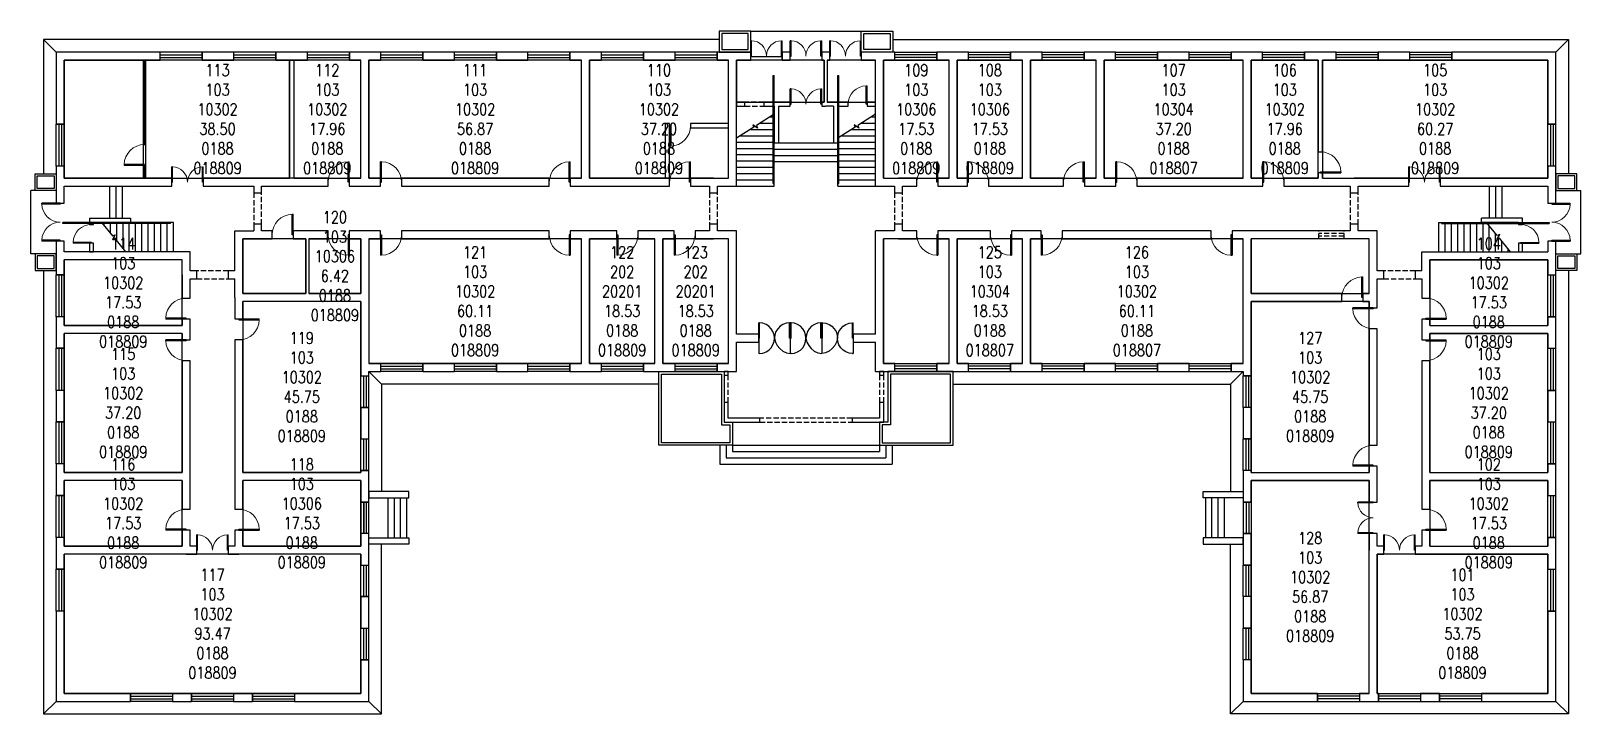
# Model space of a CAD drawing. Extents: x 438895 to 512675, y 633806 to 666286.
import ezdxf

# ---------------------------------------------------------------- set-up
doc = ezdxf.new("R2010")
doc.units = 0
doc.header["$LTSCALE"] = 1000
doc.header["$MEASUREMENT"] = 0
doc.linetypes.add('DASH', pattern=[0.35, 0.25, -0.1])
doc.linetypes.add('DASHEDX2', pattern=[1.5, 1, -0.5])
doc.layers.get('0').update_dxf_attribs({"linetype": 'CONTINUOUS'})
for name, color, linetype in [('body', 30, 'CONTINUOUS'), ('RM', 4, 'CONTINUOUS'), ('RM$', 5, 'CONTINUOUS'), ('RM$TXT', 5, 'CONTINUOUS')]:
    doc.layers.add(name, color=color, linetype=linetype)
doc.layers.get('0').freeze()
doc.styles.add('_TEL_DIM', font='SIMPLEX', dxfattribs={"width": 0.8, "height": 3.5, "bigfont": 'HZTXT'})

# ---------------------------------------------------------------- blocks, each defined once
blk = doc.blocks.new('$TCHSYS$WIN2D')
for p, q in [((-0.5, 0.5), (0.5, 0.5)), ((-0.5, 0.5), (-0.5, -0.5)), ((0.5, 0.5), (0.5, -0.5)), ((0.5, 0.167), (-0.5, 0.167)), ((0.5, -0.167), (-0.5, -0.167)), ((-0.5, -0.5), (0.5, -0.5))]:
    blk.add_line(p, q)
blk = doc.blocks.new('$DorLib2D$00000002')
for p, q in [((-0.5, 0), (-0.5, 0.4875)), ((-0.475, 0.4875), (-0.5, 0.4875)), ((-0.475, 0), (-0.475, 0.4875)), ((0.475, 0), (0.475, 0.4875)), ((0.475, 0.4875), (0.5, 0.4875)), ((0.5, 0), (0.5, 0.4875)), ((-0.5, 0), (-0.475, 0)), ((0.5, 0), (0.475, 0))]:
    blk.add_line(p, q)
at = {"lineweight": 13}
for centre, start, end in [((-0.4875, 0), 0, 88.53072), ((0.4875, 0), 91.46928, 180)]:
    blk.add_arc(centre, 0.4875, start, end, dxfattribs=at)
blk = doc.blocks.new('$DorLib2D$00000001')
for p, q in [((0.45, 0.975), (0.5, 0.975)), ((0.45, 0), (0.45, 0.975)), ((0.5, 0), (0.5, 0.975)), ((0.5, 0), (0.45, 0))]:
    blk.add_line(p, q)
at = {"lineweight": 13}
blk.add_arc((0.475, 0), 0.975, 91.46928, 180, dxfattribs=at)
blk = doc.blocks.new('$DorLib2D$00000141')
at = {"color": 0}
for points in [[(-0.5, 0), (-0.5, 0.487)], [(-0.475, 0.487), (-0.5, 0.487)], [(-0.475, 0), (-0.475, 0.487)], [(-0.369, 0.473), (-0.475, 0.487)], [(-0.268, 0.435), (-0.369, 0.473)], [(-0.178, 0.377), (-0.268, 0.435)], [(-0.103, 0.3), (-0.178, 0.377)], [(-0.047, 0.208), (-0.103, 0.3)], [(-0.012, 0.107), (-0.047, 0.208)], [(0, 0), (-0.012, 0.107)], [(-0.012, -0.107), (0, 0)], [(0.012, 0.107), (0, 0)], [(0.047, 0.208), (0.012, 0.107)], [(0.103, 0.3), (0.047, 0.208)], [(0.178, 0.377), (0.103, 0.3)], [(0.268, 0.435), (0.178, 0.377)], [(0.369, 0.473), (0.268, 0.435)], [(0.475, 0.487), (0.369, 0.473)], [(0.475, 0), (0.475, 0.487)], [(0.475, 0.487), (0.5, 0.487)], [(0.5, 0), (0.5, 0.487)], [(-0.5, 0), (-0.475, 0)], [(0.5, 0), (0.475, 0)]]:
    blk.add_lwpolyline(points, dxfattribs=at)
at = {"color": 0, "linetype": 'DASHEDX2'}
for points in [[(0, 0), (0.03, -0.122), (0.086, -0.234), (0.165, -0.331), (0.264, -0.408), (0.378, -0.461), (0.5, -0.488)], [(-0.5, 0), (-0.5, -0.488)], [(-0.475, -0.488), (-0.5, -0.488)], [(-0.475, -0.487), (-0.369, -0.473)], [(-0.369, -0.473), (-0.268, -0.435)], [(-0.268, -0.435), (-0.178, -0.377)], [(-0.178, -0.377), (-0.103, -0.3)], [(-0.103, -0.3), (-0.047, -0.208)], [(-0.047, -0.208), (-0.012, -0.107)], [(0.5, 0), (0.5, -0.488)]]:
    blk.add_lwpolyline(points, dxfattribs=at)

msp = doc.modelspace()

# ---------------------------------------------------------------- linework, layer by layer
at = {"layer": 'body'}
for p, q in [((473155, 666286), (478415, 666286)), ((440095, 665286), (439495, 665886)), ((511475, 665286), (512075, 665886)), ((445050, 665286), (440095, 665286)), ((440095, 665286), (440095, 661861)), ((440475, 664906), (445050, 664906)), ((440475, 661861), (440475, 664906)), ((444250, 664906), (444250, 660886)), ((444350, 664906), (444250, 664906)), ((444284, 664906), (444284, 660886)), ((444317, 664906), (444317, 660886)), ((444350, 660886), (444350, 664906)), ((445050, 664906), (445050, 665286)), ((448550, 665286), (447050, 665286)), ((447050, 665286), (447050, 664906)), ((447050, 664906), (448550, 664906)), ((448550, 664906), (448550, 665286)), ((452050, 665286), (450550, 665286)), ((450550, 665286), (450550, 664906)), ((450550, 664906), (452050, 664906)), ((451200, 664906), (451200, 659286)), ((451400, 664906), (451200, 664906)), ((451400, 664906), (451400, 659286)), ((452050, 664906), (452050, 665286)), ((454785, 665286), (454050, 665286)), ((454050, 665286), (454050, 664906)), ((454050, 664906), (454595, 664906)), ((454595, 659286), (454595, 664906)), ((455550, 665286), (454785, 665286)), ((454975, 664906), (455550, 664906)), ((454975, 659286), (454975, 664906)), ((455550, 664906), (455550, 665286)), ((459050, 665286), (457550, 665286)), ((457550, 665286), (457550, 664906)), ((457550, 664906), (459050, 664906)), ((459050, 664906), (459050, 665286)), ((462550, 665286), (461050, 665286)), ((461050, 665286), (461050, 664906)), ((461050, 664906), (462550, 664906)), ((462550, 664906), (462550, 665286)), ((465285, 665286), (464550, 665286)), ((464550, 665286), (464550, 664906)), ((464550, 664906), (465095, 664906)), ((465095, 659286), (465095, 664906)), ((466050, 665286), (465285, 665286)), ((465475, 664906), (466050, 664906)), ((465475, 659286), (465475, 664906)), ((466050, 664906), (466050, 665286)), ((469550, 665286), (468050, 665286)), ((468050, 665286), (468050, 664906)), ((468050, 664906), (469550, 664906)), ((469550, 664906), (469550, 665286)), ((472285, 665286), (471550, 665286)), ((471550, 665286), (471550, 664906)), ((471550, 664906), (472095, 664906)), ((472095, 659286), (472095, 664906)), ((473155, 665286), (472285, 665286)), ((472475, 664906), (473155, 664906)), ((472475, 658906), (472475, 664906)), ((473155, 664906), (473155, 665286)), ((474655, 665056), (473155, 665056)), ((473155, 664906), (473155, 665056)), ((474655, 664906), (473155, 664906)), ((475035, 665286), (474655, 665286)), ((474655, 665286), (474655, 664906)), ((474655, 664906), (474655, 665056)), ((474655, 664906), (475035, 664906)), ((475035, 664906), (475035, 665286)), ((476725, 665286), (476535, 665286)), ((476535, 665286), (476535, 664906)), ((476535, 664906), (476650, 664906)), ((476650, 664906), (476650, 662906)), ((476915, 665286), (476725, 665286)), ((476800, 664906), (476800, 662906)), ((476800, 664906), (476915, 664906)), ((476915, 664906), (476915, 665286)), ((479285, 665286), (478415, 665286)), ((478415, 665286), (478415, 664906)), ((478415, 664906), (479095, 664906)), ((479095, 658906), (479095, 664906)), ((480020, 665286), (479285, 665286)), ((479475, 664906), (480020, 664906)), ((479475, 659286), (479475, 664906)), ((480020, 664906), (480020, 665286)), ((482785, 665286), (482020, 665286)), ((482020, 665286), (482020, 664906)), ((482020, 664906), (482595, 664906)), ((482595, 659286), (482595, 664906)), ((483520, 665286), (482785, 665286)), ((482975, 664906), (483520, 664906)), ((482975, 659286), (482975, 664906)), ((483520, 664906), (483520, 665286)), ((486285, 665286), (485520, 665286)), ((485520, 665286), (485520, 664906)), ((485520, 664906), (486095, 664906)), ((486095, 659286), (486095, 664906)), ((487020, 665286), (486285, 665286)), ((486475, 664906), (487020, 664906)), ((486475, 659286), (486475, 664906)), ((487020, 664906), (487020, 665286)), ((489785, 665286), (489020, 665286)), ((489020, 665286), (489020, 664906)), ((489020, 664906), (489595, 664906)), ((489595, 659286), (489595, 664906)), ((490520, 665286), (489785, 665286)), ((489975, 659286), (489975, 664906)), ((489975, 664906), (490520, 664906)), ((490520, 664906), (490520, 665286)), ((494020, 665286), (492520, 665286)), ((492520, 665286), (492520, 664906)), ((492520, 664906), (494020, 664906)), ((494020, 664906), (494020, 665286)), ((496785, 665286), (496020, 665286)), ((496020, 665286), (496020, 664906)), ((496020, 664906), (496595, 664906)), ((496595, 659286), (496595, 664906)), ((497520, 665286), (496785, 665286)), ((496975, 664906), (497520, 664906)), ((496975, 659286), (496975, 664906)), ((497520, 664906), (497520, 665286)), ((500270, 665286), (499520, 665286)), ((499520, 665286), (499520, 664906)), ((499520, 664906), (500170, 664906)), ((500170, 664906), (500170, 660536)), ((501020, 665286), (500270, 665286)), ((500370, 660536), (500370, 664906)), ((500370, 664906), (501020, 664906)), ((501020, 664906), (501020, 665286)), ((504520, 665286), (503020, 665286)), ((503020, 665286), (503020, 664906)), ((503020, 664906), (504520, 664906)), ((504520, 664906), (504520, 665286)), ((511475, 665286), (506520, 665286)), ((506520, 665286), (506520, 664906)), ((506520, 664906), (511095, 664906)), ((511095, 664906), (511095, 661861)), ((511475, 661861), (511475, 665286)), ((474215, 659041), (474215, 664171)), ((474215, 664171), (474275, 664171)), ((474275, 659041), (474275, 664171)), ((477295, 659041), (477295, 664171)), ((477295, 664171), (477355, 664171)), ((477355, 659041), (477355, 664171)), ((472880, 662906), (472475, 662906)), ((472475, 662906), (472475, 662706)), ((472475, 662706), (472880, 662706)), ((472880, 662706), (472880, 662906)), ((474375, 662906), (473780, 662906)), ((473780, 662906), (473780, 662706)), ((473780, 662706), (474275, 662706)), ((474275, 662706), (474275, 660958)), ((475035, 662906), (474375, 662906)), ((474475, 662706), (474475, 660958)), ((474475, 662706), (475035, 662706)), ((475035, 662706), (475035, 662906)), ((476650, 662906), (476535, 662906)), ((476535, 662906), (476535, 662706)), ((476535, 662706), (476725, 662706)), ((477095, 662706), (476725, 662706)), ((477195, 662906), (476800, 662906)), ((477095, 662706), (477095, 660958)), ((477790, 662906), (477195, 662906)), ((477295, 662706), (477790, 662706)), ((477295, 662706), (477295, 660958)), ((477790, 662706), (477790, 662906)), ((479095, 662906), (478690, 662906)), ((478690, 662906), (478690, 662706)), ((478690, 662706), (479095, 662706)), ((479095, 662706), (479095, 662906)), ((440095, 661861), (440475, 661861)), ((469095, 659286), (469095, 661886)), ((469295, 661886), (469095, 661886)), ((469295, 661686), (469295, 661886)), ((472095, 661886), (470295, 661886)), ((470295, 661886), (470295, 661686)), ((472095, 661686), (472095, 661886)), ((473475, 661664), (473262, 661829)), ((473262, 661829), (473299, 661708)), ((474275, 662326), (473434, 661793)), ((473612, 661906), (474275, 661906)), ((474086, 662206), (474275, 662206)), ((474275, 658906), (474275, 662326)), ((478295, 661664), (478082, 661829)), ((478082, 661829), (478119, 661708)), ((479095, 662326), (478254, 661793)), ((478432, 661906), (479095, 661906)), ((478906, 662206), (479095, 662206)), ((479095, 658906), (479095, 662326)), ((511095, 661861), (511475, 661861)), ((469295, 659286), (469295, 661686)), ((470295, 661686), (472095, 661686)), ((473299, 661708), (472475, 661186)), ((472475, 658906), (472475, 661186)), ((472665, 661306), (474275, 661306)), ((473139, 661606), (474275, 661606)), ((473434, 661793), (473475, 661664)), ((478119, 661708), (477295, 661186)), ((477295, 658906), (477295, 661186)), ((477485, 661306), (479095, 661306)), ((477959, 661606), (479095, 661606)), ((478254, 661793), (478295, 661664)), ((444250, 660886), (444350, 660886)), ((472475, 661006), (474275, 661006)), ((472475, 660706), (474275, 660706)), ((472475, 660406), (474275, 660406)), ((477295, 660958), (474275, 660958)), ((474475, 660958), (474275, 660958)), ((477295, 660658), (474275, 660658)), ((477295, 660358), (474275, 660358)), ((477295, 660958), (477095, 660958)), ((477295, 661006), (479095, 661006)), ((477295, 660706), (479095, 660706)), ((477295, 660406), (479095, 660406)), ((500170, 660536), (500370, 660536)), ((440475, 659861), (440095, 659861)), ((440095, 659861), (440095, 659096)), ((440475, 659286), (440475, 659861)), ((444350, 659886), (444250, 659886)), ((444250, 659886), (444250, 659286)), ((444284, 659886), (444284, 659286)), ((444317, 659886), (444317, 659286)), ((444350, 659286), (444350, 659886)), ((472475, 660106), (474275, 660106)), ((472475, 659806), (474275, 659806)), ((477295, 660058), (474275, 660058)), ((477295, 660106), (479095, 660106)), ((477295, 659806), (479095, 659806)), ((511475, 659861), (511095, 659861)), ((511095, 659861), (511095, 659286)), ((511475, 659096), (511475, 659861)), ((440095, 659096), (440095, 658096)), ((445595, 659286), (440475, 659286)), ((440475, 658906), (445595, 658906)), ((440475, 658096), (440475, 658906)), ((442650, 657386), (442650, 658906)), ((442950, 657386), (442950, 658906)), ((443250, 657386), (443250, 658906)), ((444250, 659286), (444350, 659286)), ((445595, 658906), (445595, 659286)), ((449685, 659286), (447095, 659286)), ((447095, 659286), (447095, 658906)), ((447095, 658906), (449495, 658906)), ((449495, 658906), (449495, 658596)), ((453035, 659286), (449685, 659286)), ((449875, 658596), (449875, 658906)), ((449875, 658906), (453035, 658906)), ((451400, 659286), (451200, 659286)), ((453035, 658906), (453035, 659286)), ((454595, 659286), (454035, 659286)), ((454035, 659286), (454035, 658906)), ((454035, 658906), (454785, 658906)), ((454785, 658906), (455535, 658906)), ((455535, 659286), (454975, 659286)), ((455535, 658906), (455535, 659286)), ((463565, 659286), (456535, 659286)), ((456535, 659286), (456535, 658906)), ((456535, 658906), (463565, 658906)), ((463565, 658906), (463565, 659286)), ((465095, 659286), (464565, 659286)), ((464565, 659286), (464565, 658906)), ((464565, 658906), (465285, 658906)), ((465285, 658906), (469295, 658906)), ((469295, 659286), (465475, 659286)), ((469095, 659286), (469295, 659286)), ((469295, 658906), (469295, 659286)), ((471385, 659286), (470295, 659286)), ((470295, 659286), (470295, 658906)), ((470295, 658906), (471195, 658906)), ((471195, 658906), (471195, 658596)), ((471385, 659286), (472095, 659286)), ((471575, 658596), (471575, 658906)), ((471575, 658906), (472475, 658906)), ((472475, 659506), (474275, 659506)), ((472475, 659206), (474275, 659206)), ((472475, 658906), (474275, 658906)), ((474215, 659041), (474275, 659041)), ((477295, 659506), (479095, 659506)), ((477295, 659206), (479095, 659206)), ((477295, 659041), (477355, 659041)), ((477295, 658906), (479095, 658906)), ((479095, 658906), (479995, 658906)), ((479475, 659286), (480185, 659286)), ((479995, 658906), (479995, 658596)), ((481065, 659286), (480185, 659286)), ((480375, 658596), (480375, 658906)), ((480375, 658906), (481065, 658906)), ((481065, 658906), (481065, 659286)), ((482595, 659286), (482065, 659286)), ((482065, 659286), (482065, 658906)), ((482065, 658906), (482785, 658906)), ((482785, 658906), (483475, 658906)), ((483475, 659286), (482975, 659286)), ((483475, 658906), (483475, 659286)), ((486095, 659286), (484475, 659286)), ((484475, 659286), (484475, 658906)), ((484475, 658906), (486285, 658906)), ((486285, 658906), (488035, 658906)), ((488035, 659286), (486475, 659286)), ((488035, 658906), (488035, 659286)), ((489595, 659286), (489035, 659286)), ((489035, 659286), (489035, 658906)), ((489035, 658906), (489785, 658906)), ((489785, 658906), (490535, 658906)), ((490535, 659286), (489975, 659286)), ((490535, 658906), (490535, 659286)), ((496595, 659286), (491535, 659286)), ((491535, 659286), (491535, 658906)), ((491535, 658906), (496785, 658906)), ((496785, 658906), (497535, 658906)), ((497535, 659286), (496975, 659286)), ((497535, 658906), (497535, 659286)), ((500170, 659286), (498535, 659286)), ((498535, 659286), (498535, 658906)), ((498535, 658906), (500270, 658906)), ((500370, 659536), (500170, 659536)), ((500170, 659536), (500170, 659286)), ((500270, 658906), (501695, 658906)), ((500370, 659286), (500370, 659536)), ((500370, 659286), (501885, 659286)), ((501695, 658906), (501695, 658596)), ((504475, 659286), (501885, 659286)), ((502075, 658596), (502075, 658906)), ((502075, 658906), (504475, 658906)), ((504475, 658906), (504475, 659286)), ((511095, 659286), (505975, 659286)), ((505975, 659286), (505975, 658906)), ((505975, 658906), (511095, 658906)), ((508321, 657386), (508321, 658906)), ((508621, 657386), (508621, 658906)), ((508921, 657386), (508921, 658906)), ((511095, 658906), (511095, 658096)), ((511475, 658096), (511475, 659096)), ((438895, 655696), (438895, 658696)), ((439095, 658696), (438895, 658696)), ((449495, 658596), (449875, 658596)), ((471195, 658596), (471575, 658596)), ((479995, 658596), (480375, 658596)), ((501695, 658596), (502075, 658596)), ((512475, 658696), (512675, 658696)), ((512675, 655696), (512675, 658696)), ((440095, 658096), (440475, 658096)), ((441676, 657386), (441676, 657091)), ((441676, 657386), (443624, 657386)), ((443624, 657386), (443624, 657186)), ((509895, 657386), (507947, 657386)), ((507947, 657186), (507947, 657386)), ((509895, 657091), (509895, 657386)), ((511095, 658096), (511475, 658096)), ((445541, 657186), (440411, 657186)), ((440411, 657126), (440411, 657186)), ((445541, 657126), (440411, 657126)), ((441676, 657091), (441876, 657091)), ((441876, 657091), (441876, 657186)), ((441876, 657186), (443624, 657186)), ((445676, 657186), (442256, 657186)), ((442256, 657186), (442782, 656540)), ((442376, 657038), (442376, 657186)), ((442676, 656670), (442676, 657186)), ((442976, 656302), (442976, 657186)), ((443276, 655933), (443276, 657186)), ((443576, 655786), (443576, 657186)), ((443876, 655786), (443876, 657186)), ((444176, 655786), (444176, 657186)), ((444476, 655786), (444476, 657186)), ((444776, 655786), (444776, 657186)), ((445076, 655786), (445076, 657186)), ((445376, 655786), (445376, 657186)), ((445541, 657126), (445541, 657186)), ((445676, 655786), (445676, 657186)), ((448595, 656786), (449495, 656786)), ((448595, 654886), (448595, 656786)), ((449875, 657096), (449495, 657096)), ((449495, 657096), (449495, 656786)), ((449875, 656786), (449875, 657096)), ((450375, 656786), (449875, 656786)), ((450375, 656406), (450375, 656786)), ((452050, 656786), (451375, 656786)), ((451375, 656786), (451375, 656406)), ((453035, 656786), (452050, 656786)), ((453035, 656406), (453035, 656786)), ((454785, 656786), (454035, 656786)), ((454035, 656786), (454035, 656406)), ((455535, 656786), (454785, 656786)), ((455535, 656406), (455535, 656786)), ((463565, 656786), (456535, 656786)), ((456535, 656786), (456535, 656406)), ((463565, 656406), (463565, 656786)), ((465285, 656786), (464565, 656786)), ((464565, 656786), (464565, 656406)), ((466785, 656786), (465285, 656786)), ((466785, 656406), (466785, 656786)), ((468785, 656786), (467785, 656786)), ((467785, 656786), (467785, 656406)), ((469505, 656786), (468785, 656786)), ((469505, 656406), (469505, 656786)), ((471195, 656786), (470505, 656786)), ((470505, 656786), (470505, 656406)), ((471575, 657096), (471195, 657096)), ((471195, 657096), (471195, 656786)), ((471575, 656786), (471575, 657096)), ((472475, 656786), (471575, 656786)), ((472475, 651866), (472475, 656786)), ((479995, 656786), (479095, 656786)), ((479095, 651866), (479095, 656786)), ((480375, 657096), (479995, 657096)), ((479995, 657096), (479995, 656786)), ((480375, 656786), (480375, 657096)), ((481065, 656786), (480375, 656786)), ((481065, 656406), (481065, 656786)), ((482785, 656786), (482065, 656786)), ((482065, 656786), (482065, 656406)), ((484565, 656786), (482785, 656786)), ((484565, 656406), (484565, 656786)), ((486285, 656786), (485565, 656786)), ((485565, 656786), (485565, 656406)), ((486975, 656786), (486285, 656786)), ((486975, 656406), (486975, 656786)), ((495065, 656786), (487975, 656786)), ((487975, 656786), (487975, 656406)), ((495065, 656406), (495065, 656786)), ((496785, 656786), (496065, 656786)), ((496065, 656786), (496065, 656406)), ((501695, 656786), (496785, 656786)), ((502075, 657096), (501695, 657096)), ((501695, 657096), (501695, 656786)), ((502075, 656786), (502075, 657096)), ((502975, 656786), (502075, 656786)), ((502975, 654886), (502975, 656786)), ((505895, 657186), (508175, 657186)), ((505895, 657186), (505895, 655786)), ((506030, 657186), (511160, 657186)), ((506030, 657186), (506030, 657126)), ((506030, 657126), (511160, 657126)), ((506195, 657186), (506195, 655786)), ((506495, 657186), (506495, 655786)), ((506795, 657186), (506795, 655786)), ((507095, 657186), (507095, 655786)), ((507395, 657186), (507395, 655786)), ((507695, 657186), (507695, 655786)), ((509695, 657186), (507947, 657186)), ((507995, 657186), (507995, 655786)), ((508688, 656555), (508175, 657186)), ((508295, 657038), (508295, 655786)), ((508595, 656670), (508595, 655786)), ((509695, 657186), (509695, 657091)), ((509695, 657091), (509895, 657091)), ((511160, 657186), (511160, 657126)), ((440475, 656296), (440095, 656296)), ((440095, 656296), (440095, 655596)), ((440475, 655786), (440475, 656296)), ((441876, 656191), (441676, 656191)), ((441676, 656191), (441676, 655786)), ((441876, 655786), (441876, 656191)), ((442905, 656595), (442767, 656364)), ((442767, 656364), (442883, 656416)), ((442782, 656540), (442905, 656595)), ((442883, 656416), (443396, 655786)), ((448975, 656406), (449685, 656406)), ((448975, 654696), (448975, 656406)), ((449685, 656406), (450375, 656406)), ((451375, 656406), (451975, 656406)), ((451975, 656406), (451975, 653806)), ((452125, 656406), (452125, 653806)), ((452125, 656406), (453035, 656406)), ((454035, 656406), (454595, 656406)), ((454595, 656406), (454595, 653806)), ((454975, 656406), (454975, 653616)), ((454975, 656406), (455535, 656406)), ((456535, 656406), (463565, 656406)), ((464565, 656406), (465095, 656406)), ((465095, 650466), (465095, 656406)), ((465475, 656406), (466785, 656406)), ((465475, 650466), (465475, 656406)), ((467785, 656406), (468595, 656406)), ((468595, 650466), (468595, 656406)), ((468975, 650466), (468975, 656406)), ((468975, 656406), (469505, 656406)), ((470505, 656406), (471385, 656406)), ((472095, 656406), (471385, 656406)), ((472095, 651676), (472095, 656406)), ((480185, 656406), (479475, 656406)), ((479475, 651676), (479475, 656406)), ((480185, 656406), (481065, 656406)), ((482065, 656406), (482595, 656406)), ((482595, 650466), (482595, 656406)), ((482975, 650466), (482975, 656406)), ((482975, 656406), (484565, 656406)), ((485565, 656406), (486095, 656406)), ((486095, 650466), (486095, 656406)), ((486475, 656406), (486975, 656406)), ((486475, 650466), (486475, 656406)), ((487975, 656406), (495065, 656406)), ((496065, 656406), (496595, 656406)), ((496595, 653616), (496595, 656406)), ((501885, 656406), (496975, 656406)), ((496975, 653806), (496975, 656406)), ((502595, 656406), (501885, 656406)), ((502595, 654696), (502595, 656406)), ((508666, 656376), (508804, 656607)), ((508789, 656432), (508666, 656376)), ((508804, 656607), (508688, 656555)), ((509315, 655786), (508789, 656432)), ((508895, 656302), (508895, 655786)), ((509195, 655933), (509195, 655786)), ((509895, 656191), (509695, 656191)), ((509695, 656191), (509695, 655786)), ((509895, 655786), (509895, 656191)), ((511475, 656296), (511095, 656296)), ((511095, 656296), (511095, 655786)), ((511475, 655596), (511475, 656296)), ((439095, 655696), (438895, 655696)), ((440095, 655596), (440095, 654696)), ((446475, 655786), (440475, 655786)), ((446095, 655406), (440475, 655406)), ((440475, 654696), (440475, 655406)), ((441676, 655786), (441876, 655786)), ((445676, 655786), (443396, 655786)), ((446095, 654696), (446095, 655406)), ((446475, 654886), (446475, 655786)), ((505095, 655786), (511095, 655786)), ((505095, 654886), (505095, 655786)), ((505475, 655406), (511095, 655406)), ((505475, 654696), (505475, 655406)), ((505895, 655786), (509315, 655786)), ((509695, 655786), (509895, 655786)), ((511095, 655406), (511095, 654696)), ((511475, 654696), (511475, 655596)), ((512475, 655696), (512675, 655696)), ((440095, 654696), (440475, 654696)), ((446095, 654696), (446095, 653586)), ((446785, 654886), (446475, 654886)), ((446475, 654506), (446785, 654506)), ((446475, 653586), (446475, 654506)), ((446785, 654506), (446785, 654886)), ((448595, 654886), (448285, 654886)), ((448285, 654886), (448285, 654506)), ((448285, 654506), (448595, 654506)), ((448595, 653616), (448595, 654506)), ((448975, 653806), (448975, 654696)), ((502595, 653806), (502595, 654696)), ((503285, 654886), (502975, 654886)), ((502975, 654506), (503285, 654506)), ((502975, 653616), (502975, 654506)), ((503285, 654506), (503285, 654886)), ((505095, 654886), (504785, 654886)), ((504785, 654886), (504785, 654506)), ((504785, 654506), (505095, 654506)), ((505095, 654506), (505095, 653586)), ((505475, 653586), (505475, 654696)), ((511095, 654696), (511475, 654696)), ((451975, 653806), (448975, 653806)), ((454595, 653806), (452125, 653806)), ((501295, 653806), (496975, 653806)), ((501295, 653426), (501295, 653806)), ((502595, 653806), (502295, 653806)), ((502295, 653806), (502295, 653426)), ((446095, 653586), (446475, 653586)), ((448595, 653616), (448595, 652596)), ((448975, 652596), (448975, 653426)), ((452050, 653426), (448975, 653426)), ((454595, 653426), (452050, 653426)), ((454595, 653426), (454595, 650276)), ((454975, 653616), (454975, 650466)), ((496595, 650466), (496595, 653616)), ((496975, 650276), (496975, 653426)), ((496975, 653426), (501295, 653426)), ((502295, 653426), (502595, 653426)), ((502595, 653426), (502595, 653126)), ((502595, 653126), (502975, 653126)), ((502975, 653126), (502975, 653616)), ((505095, 653586), (505475, 653586)), ((440475, 652696), (440095, 652696)), ((440095, 652696), (440095, 652096)), ((440475, 652286), (440475, 652696)), ((446095, 652286), (440475, 652286)), ((446475, 652586), (446095, 652586)), ((446095, 652586), (446095, 652286)), ((446475, 652096), (446475, 652586)), ((448595, 652596), (448975, 652596)), ((505475, 652586), (505095, 652586)), ((505095, 652586), (505095, 652096)), ((505475, 652286), (505475, 652586)), ((505475, 652286), (511095, 652286)), ((511475, 652696), (511095, 652696)), ((511095, 652696), (511095, 652286)), ((511475, 652096), (511475, 652696)), ((440095, 652096), (440095, 651196)), ((446095, 651906), (440475, 651906)), ((440475, 651196), (440475, 651906)), ((446095, 651906), (446095, 651606)), ((446095, 651606), (446475, 651606)), ((446475, 651606), (446475, 652096)), ((448975, 651596), (448595, 651596)), ((448595, 651596), (448595, 645096)), ((448975, 645286), (448975, 651596)), ((472095, 650466), (472095, 651676)), ((473535, 651866), (472475, 651866)), ((472475, 650086), (472475, 651486)), ((472475, 651486), (473535, 651486)), ((473535, 651486), (473535, 651866)), ((479095, 651866), (478035, 651866)), ((478035, 651866), (478035, 651486)), ((478035, 651486), (479095, 651486)), ((479095, 650086), (479095, 651486)), ((479475, 650466), (479475, 651676)), ((502975, 652126), (502595, 652126)), ((502595, 652126), (502595, 646586)), ((502975, 646586), (502975, 652126)), ((505095, 652096), (505095, 651606)), ((505095, 651606), (505475, 651606)), ((505475, 651906), (511095, 651906)), ((505475, 651606), (505475, 651906)), ((511095, 651906), (511095, 651196)), ((511475, 651196), (511475, 652096)), ((440095, 651196), (440475, 651196)), ((511095, 651196), (511475, 651196)), ((446475, 650606), (446095, 650606)), ((446095, 650606), (446095, 645286)), ((446475, 645096), (446475, 650606)), ((454595, 650276), (454595, 649886)), ((455550, 650466), (454975, 650466)), ((455575, 649486), (454975, 650086)), ((454975, 649886), (454975, 650086)), ((454975, 650086), (455550, 650086)), ((455550, 650086), (455550, 650466)), ((459050, 650466), (457550, 650466)), ((457550, 650466), (457550, 650086)), ((457550, 650086), (459050, 650086)), ((459050, 650086), (459050, 650466)), ((462550, 650466), (461050, 650466)), ((461050, 650466), (461050, 650086)), ((461050, 650086), (462550, 650086)), ((462550, 650086), (462550, 650466)), ((465095, 650466), (464550, 650466)), ((464550, 650466), (464550, 650086)), ((464550, 650086), (465285, 650086)), ((465285, 650086), (466050, 650086)), ((466050, 650466), (465475, 650466)), ((466050, 650086), (466050, 650466)), ((468595, 650466), (468050, 650466)), ((468050, 650466), (468050, 650086)), ((468050, 650086), (468785, 650086)), ((468785, 650086), (469550, 650086)), ((469550, 650466), (468975, 650466)), ((469550, 650086), (469550, 650466)), ((472095, 650466), (471550, 650466)), ((471550, 650466), (471550, 650086)), ((471550, 650086), (472475, 650086)), ((471885, 650086), (471885, 649926)), ((472085, 650086), (471885, 650086)), ((472085, 649926), (472085, 650086)), ((479095, 650086), (480020, 650086)), ((479285, 650086), (479285, 649926)), ((479485, 650086), (479285, 650086)), ((480020, 650466), (479475, 650466)), ((479485, 649926), (479485, 650086)), ((480020, 650086), (480020, 650466)), ((482595, 650466), (482020, 650466)), ((482020, 650466), (482020, 650086)), ((482020, 650086), (482785, 650086)), ((482785, 650086), (483520, 650086)), ((483520, 650466), (482975, 650466)), ((483520, 650086), (483520, 650466)), ((486095, 650466), (485520, 650466)), ((485520, 650466), (485520, 650086)), ((485520, 650086), (486285, 650086)), ((486285, 650086), (487020, 650086)), ((487020, 650466), (486475, 650466)), ((487020, 650086), (487020, 650466)), ((490520, 650466), (489020, 650466)), ((489020, 650466), (489020, 650086)), ((489020, 650086), (490520, 650086)), ((490520, 650086), (490520, 650466)), ((494020, 650466), (492520, 650466)), ((492520, 650466), (492520, 650086)), ((492520, 650086), (494020, 650086)), ((494020, 650086), (494020, 650466)), ((495995, 649486), (496595, 650086)), ((496595, 650466), (496020, 650466)), ((496020, 650466), (496020, 650086)), ((496020, 650086), (496595, 650086)), ((496595, 650086), (496595, 649886)), ((496975, 649886), (496975, 650276)), ((505475, 650606), (505095, 650606)), ((505095, 650606), (505095, 645096)), ((505475, 645286), (505475, 650606)), ((454595, 649886), (454975, 649886)), ((471885, 649926), (472085, 649926)), ((479285, 649926), (479485, 649926)), ((496595, 649886), (496975, 649886)), ((440475, 649196), (440095, 649196)), ((440095, 649196), (440095, 647696)), ((440475, 647696), (440475, 649196)), ((472085, 648626), (471885, 648626)), ((471885, 648626), (471885, 647676)), ((472085, 647876), (472085, 648626)), ((479485, 648626), (479285, 648626)), ((479285, 648626), (479285, 647876)), ((479485, 647676), (479485, 648626)), ((511095, 649196), (511095, 647696)), ((511475, 649196), (511095, 649196)), ((511475, 647696), (511475, 649196)), ((454595, 648386), (454595, 646886)), ((454975, 648386), (454595, 648386)), ((454975, 646886), (454975, 648386)), ((473585, 647876), (472085, 647876)), ((473585, 647676), (473585, 647876)), ((479285, 647876), (477985, 647876)), ((477985, 647876), (477985, 647676)), ((496975, 648386), (496595, 648386)), ((496595, 648386), (496595, 646886)), ((496975, 646886), (496975, 648386)), ((440095, 647696), (440475, 647696)), ((471885, 647676), (473585, 647676)), ((477985, 647676), (479485, 647676)), ((511095, 647696), (511475, 647696)), ((454595, 646886), (454975, 646886)), ((471685, 646586), (471685, 645686)), ((471985, 646586), (471985, 645986)), ((472285, 646586), (479285, 646586)), ((472285, 646586), (472285, 646286)), ((479285, 646586), (479285, 646286)), ((479585, 646586), (479585, 645986)), ((479885, 646586), (479885, 645686)), ((496595, 646886), (496975, 646886)), ((502595, 646586), (502975, 646586)), ((440475, 645696), (440095, 645696)), ((440095, 645696), (440095, 645096)), ((440475, 645286), (440475, 645696)), ((471685, 645686), (479885, 645686)), ((471985, 645986), (479585, 645986)), ((472285, 646286), (479285, 646286)), ((502975, 645586), (502595, 645586)), ((502595, 645586), (502595, 645286)), ((502975, 645096), (502975, 645586)), ((511475, 645696), (511095, 645696)), ((511095, 645696), (511095, 645286)), ((511475, 645096), (511475, 645696)), ((440095, 645096), (440095, 644196)), ((446095, 645286), (440475, 645286)), ((446095, 644906), (440475, 644906)), ((440475, 644196), (440475, 644906)), ((446095, 644906), (446095, 643546)), ((446475, 643546), (446475, 645096)), ((448595, 645096), (448595, 643546)), ((454595, 645286), (448975, 645286)), ((454595, 644906), (448975, 644906)), ((448975, 643546), (448975, 644906)), ((454975, 645386), (454595, 645386)), ((454595, 645386), (454595, 645286)), ((454595, 644906), (454595, 643886)), ((454975, 645096), (454975, 645386)), ((454975, 643886), (454975, 645096)), ((496975, 645386), (496595, 645386)), ((496595, 645386), (496595, 645096)), ((496595, 645096), (496595, 643886)), ((496975, 645286), (496975, 645386)), ((496975, 645286), (502595, 645286)), ((496975, 643886), (496975, 644906)), ((496975, 644906), (502595, 644906)), ((502595, 644906), (502595, 643886)), ((502975, 643886), (502975, 645096)), ((505095, 645096), (505095, 643546)), ((505475, 645286), (511095, 645286)), ((505475, 643546), (505475, 644906)), ((505475, 644906), (511095, 644906)), ((511095, 644906), (511095, 644196)), ((511475, 644196), (511475, 645096)), ((440095, 644196), (440475, 644196)), ((511095, 644196), (511475, 644196)), ((446095, 643546), (446475, 643546)), ((448595, 643546), (448975, 643546)), ((454595, 643886), (454975, 643886)), ((454595, 643886), (454595, 642386)), ((454745, 643886), (454595, 643886)), ((454745, 643886), (454745, 642386)), ((455875, 644086), (455875, 642186)), ((456175, 644086), (456175, 642186)), ((456475, 644086), (456475, 642186)), ((456775, 644086), (456775, 642186)), ((494795, 644086), (494795, 642186)), ((495095, 644086), (495095, 642186)), ((495395, 644086), (495395, 642186)), ((495695, 644086), (495695, 642186)), ((496595, 643886), (496975, 643886)), ((502595, 643886), (502975, 643886)), ((505095, 643546), (505475, 643546)), ((440475, 642196), (440095, 642196)), ((440095, 642196), (440095, 641596)), ((440475, 641786), (440475, 642196)), ((446475, 642546), (446095, 642546)), ((446095, 642546), (446095, 641786)), ((446475, 641786), (446475, 642546)), ((448975, 642546), (448595, 642546)), ((448595, 642546), (448595, 641786)), ((448975, 641786), (448975, 642546)), ((454975, 642386), (454595, 642386)), ((454595, 642386), (454595, 641786)), ((454745, 642386), (454595, 642386)), ((454975, 641596), (454975, 642386)), ((496975, 642386), (496595, 642386)), ((496595, 642386), (496595, 640886)), ((496975, 640886), (496975, 642386)), ((502975, 642386), (502595, 642386)), ((502595, 642386), (502595, 641596)), ((502975, 641786), (502975, 642386)), ((505475, 642546), (505095, 642546)), ((505095, 642546), (505095, 641786)), ((505475, 641786), (505475, 642546)), ((511475, 642196), (511095, 642196)), ((511095, 642196), (511095, 641786)), ((511475, 641596), (511475, 642196)), ((440095, 641596), (440095, 640696)), ((446095, 641786), (440475, 641786)), ((440475, 640696), (440475, 641406)), ((446285, 641406), (440475, 641406)), ((446285, 641406), (446785, 641406)), ((446785, 641786), (446475, 641786)), ((446785, 641406), (446785, 641786)), ((448595, 641786), (448285, 641786)), ((448285, 641786), (448285, 641406)), ((448285, 641406), (448785, 641406)), ((454595, 641406), (448785, 641406)), ((454595, 641786), (448975, 641786)), ((454595, 641406), (454595, 640886)), ((454975, 640886), (454975, 641596)), ((502595, 634786), (502595, 641596)), ((503285, 641786), (502975, 641786)), ((502975, 641406), (503285, 641406)), ((502975, 634786), (502975, 641406)), ((503285, 641406), (503285, 641786)), ((505095, 641786), (504785, 641786)), ((504785, 641786), (504785, 641406)), ((504785, 641406), (505285, 641406)), ((505285, 641406), (511095, 641406)), ((505475, 641786), (511095, 641786)), ((511095, 641406), (511095, 640696)), ((511475, 640696), (511475, 641596)), ((440095, 640696), (440475, 640696)), ((454595, 640886), (454975, 640886)), ((496595, 640886), (496975, 640886)), ((511095, 640696), (511475, 640696)), ((454595, 639386), (454595, 637886)), ((454975, 639386), (454595, 639386)), ((454975, 637886), (454975, 639386)), ((496975, 639386), (496595, 639386)), ((496595, 639386), (496595, 637886)), ((496975, 637886), (496975, 639386)), ((440475, 638696), (440095, 638696)), ((440095, 638696), (440095, 634406)), ((440475, 634786), (440475, 638696)), ((511475, 638696), (511095, 638696)), ((511095, 638696), (511095, 634786)), ((511475, 634406), (511475, 638696)), ((454595, 637886), (454975, 637886)), ((496595, 637886), (496975, 637886)), ((454975, 636386), (454595, 636386)), ((454595, 636386), (454595, 634786)), ((454975, 634406), (454975, 636386)), ((496975, 636386), (496595, 636386)), ((496595, 636386), (496595, 634406)), ((496975, 634786), (496975, 636386)), ((443635, 634786), (440475, 634786)), ((443635, 634406), (443635, 634786)), ((446535, 634786), (445635, 634786)), ((445635, 634786), (445635, 634406)), ((446535, 634406), (446535, 634786)), ((449435, 634786), (448535, 634786)), ((448535, 634786), (448535, 634406)), ((449435, 634406), (449435, 634786)), ((454595, 634786), (451435, 634786)), ((451435, 634786), (451435, 634406)), ((500135, 634786), (496975, 634786)), ((500135, 634406), (500135, 634786)), ((502595, 634786), (502135, 634786)), ((502135, 634786), (502135, 634406)), ((503035, 634786), (502975, 634786)), ((503035, 634406), (503035, 634786)), ((505935, 634786), (505035, 634786)), ((505035, 634786), (505035, 634406)), ((505935, 634406), (505935, 634786)), ((511095, 634786), (507935, 634786)), ((507935, 634786), (507935, 634406)), ((440095, 634406), (439495, 633806)), ((440095, 634406), (443635, 634406)), ((445635, 634406), (446535, 634406)), ((448535, 634406), (449435, 634406)), ((451435, 634406), (454975, 634406)), ((454975, 634406), (455575, 633806)), ((495995, 633806), (496595, 634406)), ((496595, 634406), (500135, 634406)), ((502135, 634406), (502785, 634406)), ((502785, 634406), (503035, 634406)), ((505035, 634406), (505935, 634406)), ((507935, 634406), (511475, 634406)), ((512075, 633806), (511475, 634406))]:
    msp.add_line(p, q, dxfattribs=at)
at = {"layer": 'body', "linetype": 'DASH'}
for p, q in [((473780, 662906), (472880, 662906)), ((472880, 662706), (473780, 662706)), ((449495, 658596), (449495, 657096)), ((449875, 657096), (449875, 658596)), ((471195, 658596), (471195, 657096)), ((471575, 657096), (471575, 658596)), ((479995, 658596), (479995, 657096)), ((480375, 657096), (480375, 658596)), ((501695, 658596), (501695, 657096)), ((502075, 657096), (502075, 658596)), ((500195, 656406, 1800), (500195, 656786, 1800)), ((501395, 656659, 1800), (500195, 656659, 1800)), ((501395, 656406, 1800), (501395, 656786, 1800)), ((501395, 656532, 1800), (500195, 656532, 1800)), ((448285, 654886), (446785, 654886)), ((446785, 654506), (448285, 654506)), ((504785, 654886), (503285, 654886)), ((503285, 654506), (504785, 654506)), ((471885, 649926), (471885, 648626)), ((472085, 648626), (472085, 649926)), ((479285, 649926), (479285, 648626)), ((479485, 648626), (479485, 649926)), ((477985, 647876), (473585, 647876)), ((473585, 647676), (477985, 647676))]:
    msp.add_line(p, q, dxfattribs=at)
at = {"layer": 'body'}
for points in [[(473155, 666286), (471655, 666286), (471655, 665286), (473155, 665286)], [(478415, 666286), (479915, 666286), (479915, 665286), (478415, 665286)], [(473035, 666166), (471775, 666166), (471775, 665406), (473035, 665406)], [(478535, 666166), (479795, 666166), (479795, 665406), (478535, 665406)], [(439095, 659496), (440095, 659496), (440095, 658696), (439095, 658696)], [(439195, 659396), (439995, 659396), (439995, 658796), (439195, 658796)], [(512475, 659496), (511475, 659496), (511475, 658696), (512475, 658696)], [(512375, 659396), (511575, 659396), (511575, 658796), (512375, 658796)], [(439095, 654896), (440095, 654896), (440095, 655696), (439095, 655696)], [(439195, 654996), (439995, 654996), (439995, 655596), (439195, 655596)], [(512475, 654896), (511475, 654896), (511475, 655696), (512475, 655696)], [(512375, 654996), (511575, 654996), (511575, 655596), (512375, 655596)], [(471885, 650086), (471885, 647676), (472285, 647676), (472285, 646586), (468785, 646586), (468785, 650086)], [(479685, 650086), (479685, 647676), (479285, 647676), (479285, 646586), (482785, 646586), (482785, 650086)], [(471765, 649966), (471765, 647556), (472165, 647556), (472165, 646706), (468905, 646706), (468905, 649966)], [(479805, 649966), (479805, 647556), (479405, 647556), (479405, 646706), (482665, 646706), (482665, 649966)], [(456875, 644386), (454975, 644386), (454975, 644086), (456875, 644086)], [(494695, 644386), (496595, 644386), (496595, 644086), (494695, 644086)], [(456875, 641886), (454975, 641886), (454975, 642186), (456875, 642186)], [(494695, 641886), (496595, 641886), (496595, 642186), (494695, 642186)]]:
    msp.add_lwpolyline(points, close=True, dxfattribs=at)
for points in [[(471655, 665886), (439495, 665886), (439495, 659496)], [(479915, 665886), (512075, 665886), (512075, 659496)], [(439495, 654896), (439495, 633806), (455575, 633806), (455575, 641886)], [(512075, 654896), (512075, 633806), (495995, 633806), (495995, 641886)], [(468785, 649486), (455575, 649486), (455575, 644386)], [(482785, 649486), (495995, 649486), (495995, 644386)]]:
    msp.add_lwpolyline(points, dxfattribs=at)
at = {"layer": 'RM'}
for points in [[(440475, 664906), (440475, 659286), (444250, 659286), (444250, 664906)], [(472475, 664906), (472475, 662906), (476650, 662906), (476650, 664906)], [(476800, 664906), (476800, 662906), (479095, 662906), (479095, 664906)], [(486475, 664906), (486475, 659286), (489595, 659286), (489595, 664906)], [(448975, 656406), (448975, 653806), (451975, 653806), (451975, 656406)], [(479475, 656406), (479475, 650466), (482595, 650466), (482595, 656406)], [(496975, 656406), (496975, 653806), (502595, 653806), (502595, 656406)]]:
    msp.add_lwpolyline(points, close=True, dxfattribs=at)
at = {"layer": 'RM$'}
for points in [[(444350, 664906), (444350, 659286), (451200, 659286), (451200, 664906)], [(451400, 664906), (451400, 659286), (454595, 659286), (454595, 664906)], [(454975, 664906), (454975, 659286), (465095, 659286), (465095, 664906)], [(465475, 664906), (465475, 659286), (472095, 659286), (472095, 664906)], [(479475, 664906), (479475, 659286), (482595, 659286), (482595, 664906)], [(482975, 664906), (482975, 659286), (486095, 659286), (486095, 664906)], [(489975, 664906), (489975, 659286), (496595, 659286), (496595, 664906)], [(496975, 664906), (496975, 659286), (500170, 659286), (500170, 664906)], [(500370, 664906), (500370, 659286), (511095, 659286), (511095, 664906)], [(452125, 656406), (452125, 653806), (454595, 653806), (454595, 656406)], [(454975, 656406), (454975, 650466), (465095, 650466), (465095, 656406)], [(465475, 656406), (465475, 650466), (468595, 650466), (468595, 656406)], [(468975, 656406), (468975, 650466), (472095, 650466), (472095, 656406)], [(482975, 656406), (482975, 650466), (486095, 650466), (486095, 656406)], [(486475, 656406), (486475, 650466), (496595, 650466), (496595, 656406)], [(440475, 655406), (440475, 652286), (446095, 652286), (446095, 655406)], [(505475, 655406), (505475, 652286), (511095, 652286), (511095, 655406)], [(448975, 653426), (448975, 645286), (454595, 645286), (454595, 653426)], [(496975, 653426), (496975, 645286), (502595, 645286), (502595, 653426)], [(440475, 651906), (440475, 645286), (446095, 645286), (446095, 651906)], [(505475, 651906), (505475, 645286), (511095, 645286), (511095, 651906)], [(440475, 644906), (440475, 641786), (446095, 641786), (446095, 644906)], [(448975, 644906), (448975, 641786), (454595, 641786), (454595, 644906)], [(496975, 644906), (496975, 634786), (502595, 634786), (502595, 644906)], [(505475, 644906), (505475, 641786), (511095, 641786), (511095, 644906)], [(440475, 641406), (440475, 634786), (454595, 634786), (454595, 641406)], [(502975, 641406), (502975, 634786), (511095, 634786), (511095, 641406)]]:
    msp.add_lwpolyline(points, close=True, dxfattribs=at)

# ---------------------------------------------------------------- block references
at = {"layer": 'body'}
for name, p, xscale, yscale, zscale in [('$DorLib2D$00000002', (473905, 665096), 1500, 1500, 1500), ('$DorLib2D$00000002', (475785, 665096), 1500, 1500, 1500), ('$DorLib2D$00000002', (477665, 665096), -1500, 1500, -1500), ('$TCHSYS$WIN2D', (446050, 665096), -2000, -380, -2000), ('$TCHSYS$WIN2D', (449550, 665096), -2000, -380, -2000), ('$TCHSYS$WIN2D', (453050, 665096), -2000, -380, -2000), ('$TCHSYS$WIN2D', (456550, 665096), -2000, -380, -2000), ('$TCHSYS$WIN2D', (460050, 665096), -2000, -380, -2000), ('$TCHSYS$WIN2D', (463550, 665096), -2000, -380, -2000), ('$TCHSYS$WIN2D', (467050, 665096), -2000, -380, -2000), ('$TCHSYS$WIN2D', (470550, 665096), -2000, -380, -2000), ('$TCHSYS$WIN2D', (481020, 665096), 2000, -380, 2000), ('$TCHSYS$WIN2D', (484520, 665096), 2000, -380, 2000), ('$TCHSYS$WIN2D', (488020, 665096), 2000, -380, 2000), ('$TCHSYS$WIN2D', (491520, 665096), 2000, -380, 2000), ('$TCHSYS$WIN2D', (495020, 665096), 2000, -380, 2000), ('$TCHSYS$WIN2D', (498520, 665096), 2000, -380, 2000), ('$TCHSYS$WIN2D', (502020, 665096), 2000, -380, 2000), ('$TCHSYS$WIN2D', (505520, 665096), 2000, -380, 2000), ('$DorLib2D$00000001', (469795, 661786), -1000, -1000, -1000), ('$DorLib2D$00000002', (446345, 659096), -1500, 1500, -1500), ('$DorLib2D$00000001', (453535, 659096), 1000, 1000, 1000), ('$DorLib2D$00000001', (456035, 659096), -1000, 1000, -1000), ('$DorLib2D$00000001', (464065, 659096), 1000, 1000, 1000), ('$DorLib2D$00000001', (469795, 659096), 1000, 1000, 1000), ('$DorLib2D$00000001', (481565, 659096), 1000, 1000, 1000), ('$DorLib2D$00000001', (483975, 659096), -1000, 1000, -1000), ('$DorLib2D$00000001', (488535, 659096), 1000, 1000, 1000), ('$DorLib2D$00000001', (491035, 659096), -1000, 1000, -1000), ('$DorLib2D$00000001', (498035, 659096), -1000, 1000, -1000), ('$DorLib2D$00000002', (505225, 659096), 1500, 1500, 1500), ('$DorLib2D$00000001', (450875, 656596), 1000, 1000, 1000), ('$DorLib2D$00000001', (453535, 656596), 1000, -1000, 1000), ('$DorLib2D$00000001', (501795, 653616), 1000, 1000, 1000), ('$DorLib2D$00000002', (504035, 641596), -1500, 1500, -1500)]:
    msp.add_blockref(name, p, dxfattribs=dict(at, xscale=xscale, yscale=yscale, zscale=zscale))
for name, p, xscale, yscale, zscale, rotation in [('$DorLib2D$00000002', (475785, 662806), -1500, -1500, -1500, 180), ('$DorLib2D$00000001', (478240, 662806), -900, -900, -900, 180), ('$TCHSYS$WIN2D', (440285, 660861), 2000, -380, 2000, 90), ('$TCHSYS$WIN2D', (511285, 660861), -2000, 380, -2000, 270), ('$DorLib2D$00000001', (444300, 660386), 1000, -1000, 1000, 270), ('$DorLib2D$00000001', (500270, 660036), 1000, 1000, 1000, 270), ('$DorLib2D$00000002', (440285, 657196), -1800, 1800, -1800, 90), ('$DorLib2D$00000002', (511285, 657196), 1800, 1800, 1800, 270), ('$DorLib2D$00000001', (441776, 656641), -900, 900, -900, 90), ('$DorLib2D$00000001', (509795, 656641), -900, -900, -900, 90), ('$DorLib2D$00000001', (456035, 656596), 1000, 1000, 1000, 180), ('$DorLib2D$00000001', (464065, 656596), -1000, 1000, -1000, 180), ('$DorLib2D$00000001', (467285, 656596), 1000, 1000, 1000, 180), ('$DorLib2D$00000001', (470005, 656596), 1000, 1000, 1000, 180), ('$DorLib2D$00000001', (481565, 656596), -1000, 1000, -1000, 180), ('$DorLib2D$00000001', (485065, 656596), -1000, 1000, -1000, 180), ('$DorLib2D$00000001', (487475, 656596), 1000, 1000, 1000, 180), ('$DorLib2D$00000001', (495565, 656596), -1000, 1000, -1000, 180), ('$TCHSYS$WIN2D', (440285, 653696), 2000, -380, 2000, 90), ('$TCHSYS$WIN2D', (511285, 653696), -2000, -380, -2000, 270), ('$DorLib2D$00000001', (446285, 653086), -1000, 1000, -1000, 90), ('$DorLib2D$00000001', (502785, 652626), 1000, 1000, 1000, 90), ('$DorLib2D$00000001', (505285, 653086), -1000, -1000, -1000, 90), ('$DorLib2D$00000001', (448785, 652096), 1000, -1000, 1000, 89.99999999999922), ('$DorLib2D$00000141', (474285, 651676), -1500, -1500, -1500, 180), ('$DorLib2D$00000141', (475785, 651676), -1500, -1500, -1500, 180), ('$DorLib2D$00000141', (477285, 651676), 1500, -1500, 1500, 180), ('$DorLib2D$00000001', (446285, 651106), 1000, 1000, 1000, 90), ('$DorLib2D$00000001', (505285, 651106), 1000, -1000, 1000, 90), ('$TCHSYS$WIN2D', (440285, 650196), 2000, -380, 2000, 90), ('$TCHSYS$WIN2D', (511285, 650196), -2000, -380, -2000, 270), ('$TCHSYS$WIN2D', (456550, 650276), 2000, 380, 2000, 180), ('$TCHSYS$WIN2D', (460050, 650276), 2000, 380, 2000, 180), ('$TCHSYS$WIN2D', (463550, 650276), 2000, 380, 2000, 180), ('$TCHSYS$WIN2D', (467050, 650276), 2000, 380, 2000, 180), ('$TCHSYS$WIN2D', (470550, 650276), 2000, 380, 2000, 180), ('$TCHSYS$WIN2D', (481020, 650276), -2000, 380, -2000, 180), ('$TCHSYS$WIN2D', (484520, 650276), -2000, 380, -2000, 180), ('$TCHSYS$WIN2D', (488020, 650276), -2000, 380, -2000, 180), ('$TCHSYS$WIN2D', (491520, 650276), -2000, 380, -2000, 180), ('$TCHSYS$WIN2D', (495020, 650276), -2000, 380, -2000, 180), ('$TCHSYS$WIN2D', (454785, 649136), -1500, -380, -1500, 270), ('$TCHSYS$WIN2D', (496785, 649136), 1500, -380, 1500, 90), ('$TCHSYS$WIN2D', (440285, 646696), 2000, -380, 2000, 90), ('$TCHSYS$WIN2D', (511285, 646696), -2000, -380, -2000, 270), ('$TCHSYS$WIN2D', (454785, 646136), -1500, -380, -1500, 270), ('$TCHSYS$WIN2D', (496785, 646136), 1500, -380, 1500, 90), ('$DorLib2D$00000001', (502785, 646086), -1000, 1000, -1000, 90), ('$TCHSYS$WIN2D', (440285, 643196), 2000, -380, 2000, 90), ('$TCHSYS$WIN2D', (511285, 643196), -2000, -380, -2000, 270), ('$DorLib2D$00000001', (446285, 643046), -1000, 1000, -1000, 90), ('$DorLib2D$00000001', (448785, 643046), -1000, -1000, -1000, 90), ('$TCHSYS$WIN2D', (454783, 643136), 1500, -380, 1500, 90), ('$TCHSYS$WIN2D', (496794, 643124), 1500, -380, 1500, 90), ('$DorLib2D$00000002', (502785, 643136), 1500, 1500, 1500, 90), ('$DorLib2D$00000001', (505285, 643046), -1000, -1000, -1000, 90), ('$DorLib2D$00000002', (447535, 641596), -1500, -1500, -1500, 180), ('$TCHSYS$WIN2D', (440285, 639696), 2000, -380, 2000, 90), ('$TCHSYS$WIN2D', (454785, 640136), -1500, -380, -1500, 270), ('$TCHSYS$WIN2D', (496785, 640136), 1500, -380, 1500, 90), ('$TCHSYS$WIN2D', (511285, 639696), -2000, -380, -2000, 270), ('$TCHSYS$WIN2D', (454785, 637136), -1500, -380, -1500, 270), ('$TCHSYS$WIN2D', (496785, 637136), 1500, -380, 1500, 90), ('$TCHSYS$WIN2D', (444635, 634596), 2000, -380, 2000, 180), ('$TCHSYS$WIN2D', (447535, 634596), 2000, -380, 2000, 180), ('$TCHSYS$WIN2D', (450435, 634596), 2000, -380, 2000, 180), ('$TCHSYS$WIN2D', (501135, 634596), -2000, -380, -2000, 180), ('$TCHSYS$WIN2D', (504035, 634596), -2000, -380, -2000, 180), ('$TCHSYS$WIN2D', (506935, 634596), -2000, -380, -2000, 180)]:
    msp.add_blockref(name, p, dxfattribs=dict(at, xscale=xscale, yscale=yscale, zscale=zscale, rotation=rotation))

# ---------------------------------------------------------------- texts
at = {"layer": 'RM$TXT', "char_height": 558.8, "attachment_point": 8, "style": '_TEL_DIM'}
for s, insert in [('113^M^J103^M^J10302^M^J38.50^M^J0188^M^J018809^M^J', (447775, 659488)), ('112^M^J103^M^J10302^M^J17.96^M^J0188^M^J018809^M^J', (452998, 659488)), ('111^M^J103^M^J10302^M^J56.87^M^J0188^M^J018809^M^J', (460035, 659488)), ('110^M^J103^M^J10302^M^J37.20^M^J0188^M^J018809^M^J', (468785, 659488)), ('109^M^J103^M^J10306^M^J17.53^M^J0188^M^J018809^M^J', (481035, 659488)), ('108^M^J103^M^J10306^M^J17.53^M^J0188^M^J018809^M^J', (484535, 659488)), ('107^M^J103^M^J10304^M^J37.20^M^J0188^M^J018807^M^J', (493285, 659488)), ('106^M^J103^M^J10302^M^J17.96^M^J0188^M^J018809^M^J', (498573, 659488)), ('105^M^J103^M^J10302^M^J60.27^M^J0188^M^J018809^M^J', (505733, 659488)), ('120^M^J103^M^J10306^M^J6.42^M^J0188^M^J018809^M^J', (453360, 652498)), ('114^M^J103^M^J10302^M^J17.53^M^J0188^M^J018809^M^J', (443285, 651238)), ('121^M^J103^M^J10302^M^J60.11^M^J0188^M^J018809^M^J', (460035, 650828)), ('122^M^J202^M^J20201^M^J18.53^M^J0188^M^J018809^M^J', (467035, 650828)), ('123^M^J202^M^J20201^M^J18.53^M^J0188^M^J018809^M^J', (470535, 650828)), ('125^M^J103^M^J10304^M^J18.53^M^J0188^M^J018807^M^J', (484535, 650828)), ('126^M^J103^M^J10302^M^J60.11^M^J0188^M^J018807^M^J', (491535, 650828)), ('104^M^J103^M^J10302^M^J17.53^M^J0188^M^J018809^M^J', (508285, 651238)), ('119^M^J103^M^J10302^M^J45.75^M^J0188^M^J018809^M^J', (451785, 646748)), ('127^M^J103^M^J10302^M^J45.75^M^J0188^M^J018809^M^J', (499785, 646748)), ('115^M^J103^M^J10302^M^J37.20^M^J0188^M^J018809^M^J', (443285, 645988)), ('103^M^J103^M^J10302^M^J37.20^M^J0188^M^J018809^M^J', (508285, 645988)), ('116^M^J103^M^J10302^M^J17.53^M^J0188^M^J018809^M^J', (443285, 640738)), ('118^M^J103^M^J10306^M^J17.53^M^J0188^M^J018809^M^J', (451785, 640738)), ('102^M^J103^M^J10302^M^J17.53^M^J0188^M^J018809^M^J', (508285, 640738)), ('128^M^J103^M^J10302^M^J56.87^M^J0188^M^J018809^M^J', (499785, 637238)), ('117^M^J103^M^J10302^M^J93.47^M^J0188^M^J018809^M^J', (447535, 635488)), ('101^M^J103^M^J10302^M^J53.75^M^J0188^M^J018809^M^J', (507035, 635488))]:
    msp.add_mtext(s, dxfattribs=dict(at, insert=insert))

doc.saveas('drawing.dxf')
